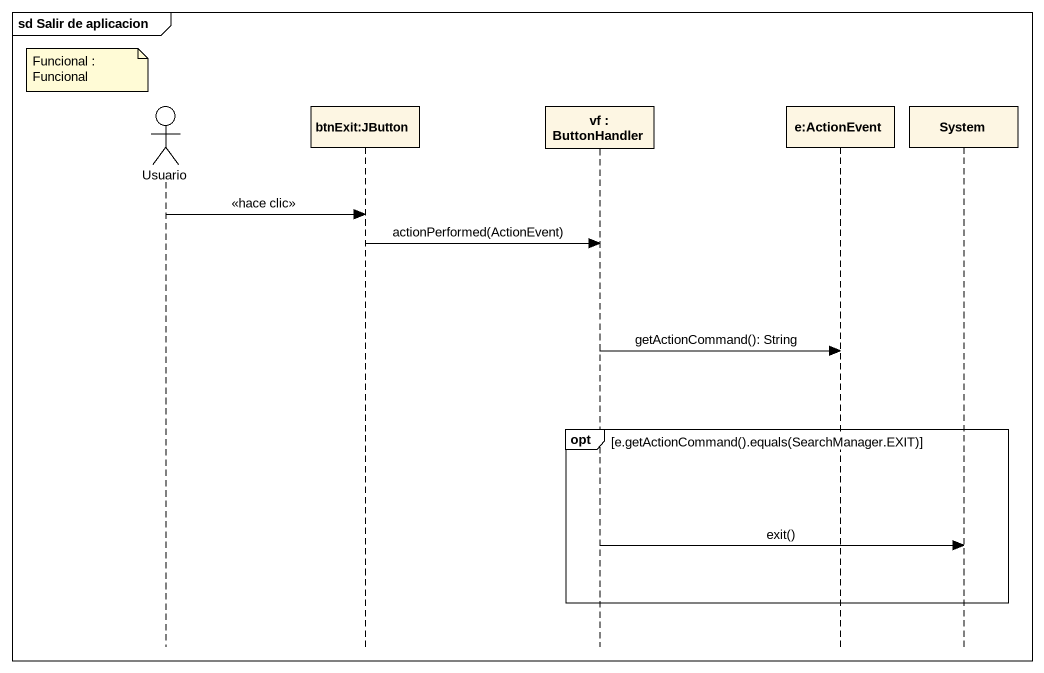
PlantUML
@startuml
mainframe sd Salir de aplicacion
hide footbox
actor Usuario
participant "btnExit:JButton" as btnExit_JButton
participant "vf : ButtonHandler" as vf
participant "e:ActionEvent" as e_ActionEvent
participant System

note left of Usuario : Funcional : Funcional
Usuario -> btnExit_JButton : <<hace clic>>
btnExit_JButton -> vf : actionPerformed(ActionEvent)
vf -> e_ActionEvent : getActionCommand(): String
opt e.getActionCommand().equals(SearchManager.EXIT)
  vf -> System : exit()
end
@enduml
